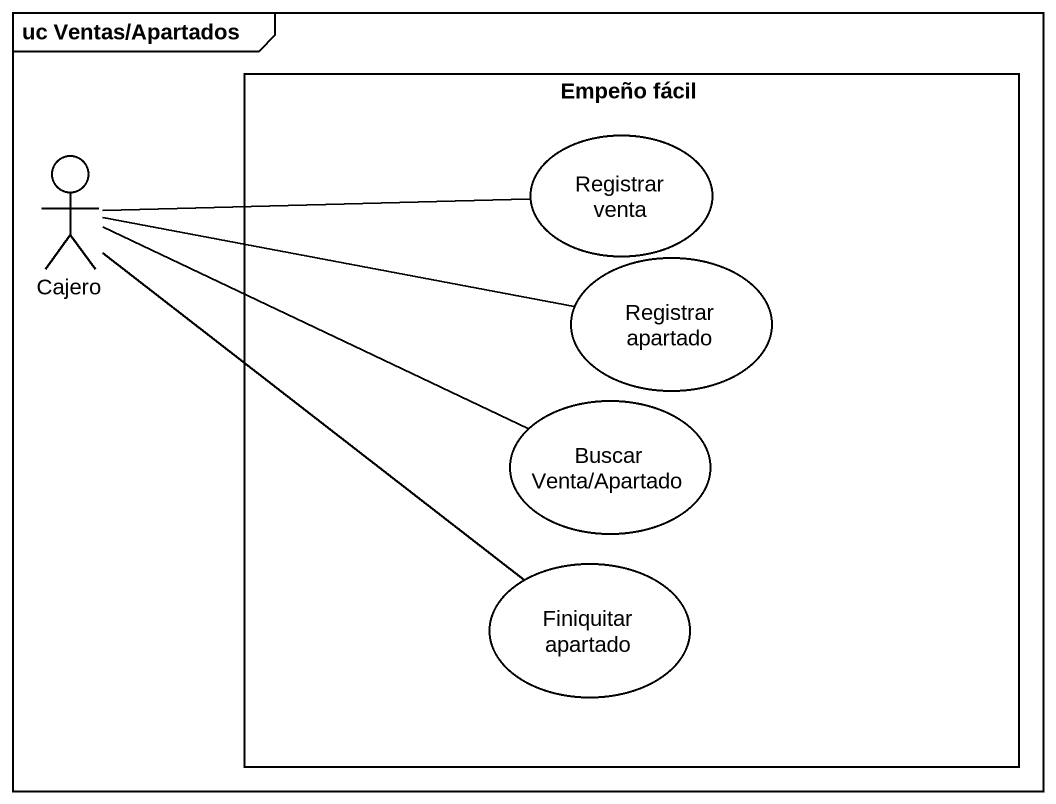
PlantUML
@startuml
mainframe uc Ventas/Apartados
rectangle "Empeño fácil" as Empeño_fácil {
  usecase "Registrar venta" as Registrar_venta
  usecase "Registrar apartado" as Registrar_apartado
  usecase "Buscar Venta/Apartado" as Buscar_Venta_Apartado
  usecase "Finiquitar apartado" as Finiquitar_apartado
}
actor Cajero
Cajero -right- Registrar_venta
Cajero -right- Registrar_apartado
Cajero -right- Buscar_Venta_Apartado
Cajero -- Finiquitar_apartado
@enduml
